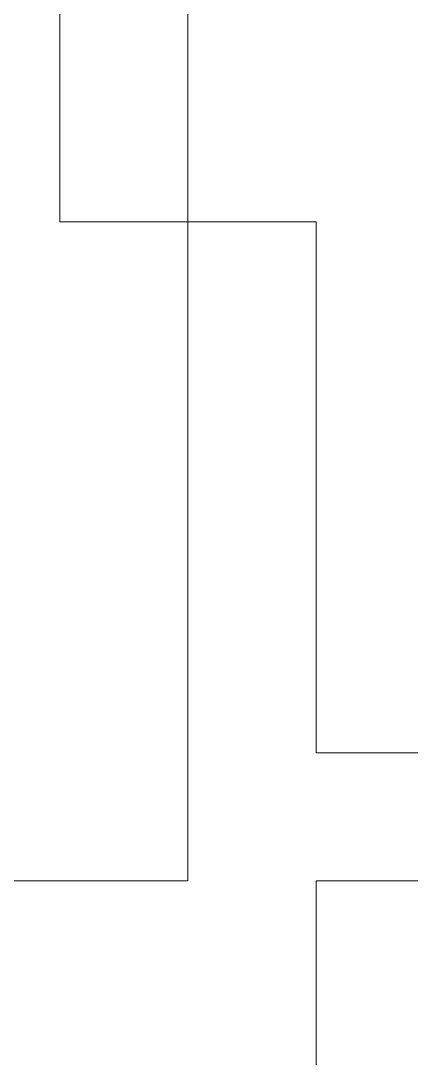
# Model space of a CAD drawing. Header units: centimetres. Extents: x -7.7 to 7.6, y -8.2 to 8.2.
# Drawn here: x -3.949 to -3.034, y -0.416 to 2.014 of the extents above; entities that cross this region are included whole.
import ezdxf

# ---------------------------------------------------------------- set-up
doc = ezdxf.new("R2010")
doc.units = ezdxf.units.CM
doc.header["$MEASUREMENT"] = 0
doc.layers.add('Livello 1', color=7, linetype='Continuous')

msp = doc.modelspace()

# ---------------------------------------------------------------- linework, layer by layer
at = {"layer": 'Livello 1', "color": 1, "lineweight": 9}
for points in [[(-3.85713, 1.54323), (-3.85713, 1.54323), (-3.85713, 2.55573), (-3.85713, 2.55573)], [(-3.55713, 2.55573), (-3.55713, 2.55573), (-3.55713, 1.54323), (-3.55713, 1.54323)], [(-3.55713, 1.54323), (-3.55713, 1.54323), (-3.85713, 1.54323), (-3.85713, 1.54323)], [(-3.55713, 1.54323), (-3.55713, 1.54323), (-3.25713, 1.54323), (-3.25713, 1.54323)], [(-3.55713, -0.00052), (-3.55713, -0.00052), (-3.55713, 1.54323), (-3.55713, 1.54323)], [(-3.25713, 1.54323), (-3.25713, 1.54323), (-3.25713, 0.53073), (-3.25713, 0.53073)], [(-3.25713, 0.53073), (-3.25713, 0.53073), (-3.25713, 0.29948), (-3.25713, 0.29948)], [(-3.25713, 0.29948), (-3.25713, 0.29948), (-2.53838, 0.29948), (-2.53838, 0.29948)], [(-4.08838, -0.00052), (-4.08838, -0.00052), (-3.55713, -0.00052), (-3.55713, -0.00052)], [(-3.25713, -0.00052), (-3.25713, -0.00052), (-3.25713, -1.54427), (-3.25713, -1.54427)], [(-2.53838, -0.00052), (-2.53838, -0.00052), (-3.25713, -0.00052), (-3.25713, -0.00052)]]:
    msp.add_open_spline(points, degree=3, dxfattribs=at)

doc.saveas('drawing.dxf')
